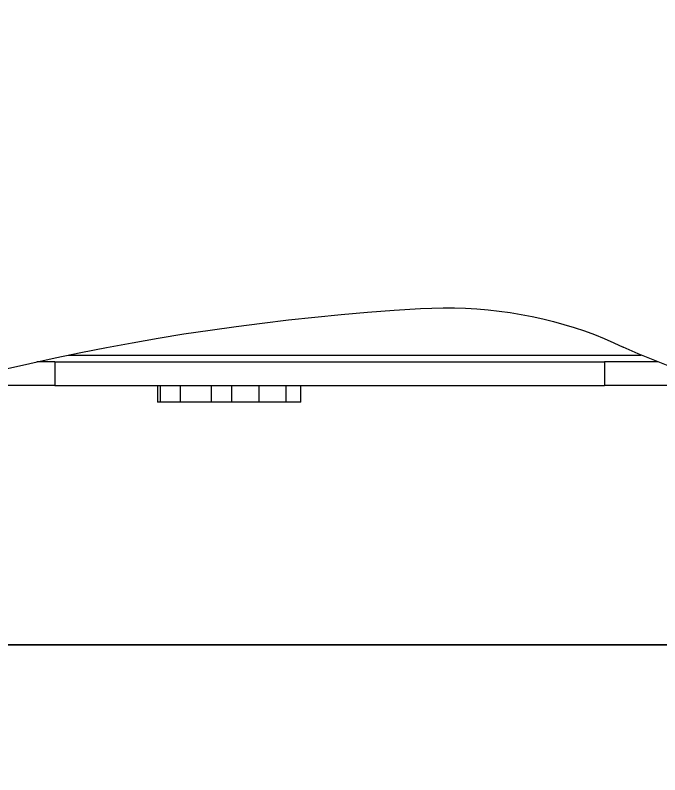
# Model space of a CAD drawing. Header units: millimetres. Extents: x -8422 to 28150, y -6982 to 5510.
# Drawn here: x 19471 to 20044, y 284 to 960 of the extents above; entities that cross this region are included whole.
import ezdxf

# ---------------------------------------------------------------- set-up
doc = ezdxf.new("R2010")
doc.units = ezdxf.units.MM
for name, color, linetype in [('DIKOM_ОБЪЕКТ', 7, 'Continuous'), ('DIKOM_РАЗМЕР_ЗОНА', 7, 'Continuous'), ('DIKOM_РАЗМЕР_ОБЪЕКТА', 7, 'Continuous')]:
    doc.layers.add(name, color=color, linetype=linetype)
doc.styles.add('style1', font='arial.ttf', dxfattribs={"width": 0.8})
doc.dimstyles.new('1-50', dxfattribs={"dimtxt": 300, "dimasz": 200, "dimexe": 100, "dimexo": 0, "dimgap": 100, "dimtad": 1, "dimdec": 0, "dimtxsty": 'style1', "dimcen": 0, "dimclrd": 7, "dimclre": 7, "dimadec": 1, "dimazin": 2, "dimtfac": 1, "dimtdec": 0, "dimtmove": 1, "dimatfit": 3, "dimfxl": 0, "dimlwd": 25, "dimlwe": 18, "dimarcsym": 0})

# ---------------------------------------------------------------- blocks, each defined once
blk = doc.blocks.new('*D15')
at = {"layer": 'Defpoints', "color": 0, "transparency": 16777216}
for p in [(19380.28, 3651.45), (27070.13, 3651.45), (15204.41, -3115.19)]:
    blk.add_point(p, dxfattribs=at)
at = {"layer": 'DIKOM_РАЗМЕР_ОБЪЕКТА', "color": 7, "lineweight": 18, "transparency": 16777216}
for p, q in [((19380.28, 3651.45), (27170.13, 3651.45)), ((15204.41, -3115.19), (27170.13, -3115.19))]:
    blk.add_line(p, q, dxfattribs=at)
at = {"layer": 'DIKOM_РАЗМЕР_ОБЪЕКТА', "color": 7, "lineweight": 25, "transparency": 16777216}
blk.add_line((27070.13, -2915.19), (27070.13, 3451.45), dxfattribs=at)
at = {"layer": 'DIKOM_РАЗМЕР_ОБЪЕКТА', "color": 7, "transparency": 16777216}
for points in [[(27036.8, 3451.45), (27103.47, 3451.45), (27070.13, 3651.45)], [(27036.8, -2915.19), (27103.47, -2915.19), (27070.13, -3115.19)]]:
    blk.add_solid(points, dxfattribs=at)
at = {"layer": 'DIKOM_РАЗМЕР_ОБЪЕКТА', "color": 0, "transparency": 16777216, "insert": (26816.96, -135.25), "char_height": 300, "attachment_point": 5, "rotation": 90, "style": 'style1'}
blk.add_mtext('6750', dxfattribs=at)
blk = doc.blocks.new('*D16')
at = {"layer": 'Defpoints', "color": 0, "transparency": 16777216}
for p in [(12490, 1387.95), (23986.61, 1004.03), (12490, -5796.5)]:
    blk.add_point(p, dxfattribs=at)
at = {"layer": 'DIKOM_РАЗМЕР_ОБЪЕКТА', "color": 7, "lineweight": 18, "transparency": 16777216}
for p, q in [((12490, 1387.95), (12490, -5896.5)), ((23986.61, 1004.03), (23986.61, -5896.5))]:
    blk.add_line(p, q, dxfattribs=at)
at = {"layer": 'DIKOM_РАЗМЕР_ОБЪЕКТА', "color": 7, "lineweight": 25, "transparency": 16777216}
blk.add_line((23786.61, -5796.5), (12690, -5796.5), dxfattribs=at)
at = {"layer": 'DIKOM_РАЗМЕР_ОБЪЕКТА', "color": 7, "transparency": 16777216}
for points in [[(12690, -5763.17), (12690, -5829.83), (12490, -5796.5)], [(23786.61, -5763.17), (23786.61, -5829.83), (23986.61, -5796.5)]]:
    blk.add_solid(points, dxfattribs=at)
at = {"layer": 'DIKOM_РАЗМЕР_ОБЪЕКТА', "color": 0, "transparency": 16777216, "insert": (18238.3, -5543.33), "char_height": 300, "attachment_point": 5, "style": 'style1'}
blk.add_mtext('11500', dxfattribs=at)
blk = doc.blocks.new('*D14')
at = {"layer": 'Defpoints', "color": 0, "transparency": 16777216}
for p in [(20684.73, 5148.63), (28049.7, 5148.63), (14575.76, -5055.5)]:
    blk.add_point(p, dxfattribs=at)
at = {"layer": 'DIKOM_РАЗМЕР_ЗОНА', "color": 7, "lineweight": 18, "transparency": 16777216}
for p, q in [((20684.73, 5148.63), (28149.7, 5148.63)), ((14575.76, -5055.5), (28149.7, -5055.5))]:
    blk.add_line(p, q, dxfattribs=at)
at = {"layer": 'DIKOM_РАЗМЕР_ЗОНА', "color": 7, "lineweight": 25, "transparency": 16777216}
blk.add_line((28049.7, -4855.5), (28049.7, 4948.63), dxfattribs=at)
at = {"layer": 'DIKOM_РАЗМЕР_ЗОНА', "color": 7, "transparency": 16777216}
for points in [[(28016.36, 4948.63), (28083.03, 4948.63), (28049.7, 5148.63)], [(28016.36, -4855.5), (28083.03, -4855.5), (28049.7, -5055.5)]]:
    blk.add_solid(points, dxfattribs=at)
at = {"layer": 'DIKOM_РАЗМЕР_ЗОНА', "color": 0, "transparency": 16777216, "insert": (27796.52, -63.59), "char_height": 300, "attachment_point": 5, "rotation": 90, "style": 'style1'}
blk.add_mtext('10200', dxfattribs=at)
blk = doc.blocks.new('*D13')
at = {"layer": 'Defpoints', "color": 0, "transparency": 16777216}
for p in [(10490, 1785.06), (25983.09, 460.53), (10490, -6882.5)]:
    blk.add_point(p, dxfattribs=at)
at = {"layer": 'DIKOM_РАЗМЕР_ЗОНА', "color": 7, "lineweight": 18, "transparency": 16777216}
for p, q in [((10490, 1785.06), (10490, -6982.5)), ((25983.09, 460.53), (25983.09, -6982.5))]:
    blk.add_line(p, q, dxfattribs=at)
at = {"layer": 'DIKOM_РАЗМЕР_ЗОНА', "color": 7, "lineweight": 25, "transparency": 16777216}
blk.add_line((25783.09, -6882.5), (10690, -6882.5), dxfattribs=at)
at = {"layer": 'DIKOM_РАЗМЕР_ЗОНА', "color": 7, "transparency": 16777216}
for points in [[(10690, -6849.17), (10690, -6915.83), (10490, -6882.5)], [(25783.09, -6849.17), (25783.09, -6915.83), (25983.09, -6882.5)]]:
    blk.add_solid(points, dxfattribs=at)
at = {"layer": 'DIKOM_РАЗМЕР_ЗОНА', "color": 0, "transparency": 16777216, "insert": (18236.55, -6629.33), "char_height": 300, "attachment_point": 5, "style": 'style1'}
blk.add_mtext('15500', dxfattribs=at)

msp = doc.modelspace()

# ---------------------------------------------------------------- linework, layer by layer
at = {"layer": 'DIKOM_ОБЪЕКТ', "color": 7, "linetype": 'Continuous', "lineweight": 15}
for p, q in [((19517.62, 657.45), (20027.71, 657.45)), ((19505.69, 651.45), (19489.69, 651.45)), ((19505.69, 651.45), (19505.69, 630.45)), ((19505.69, 651.45), (19995.15, 651.45)), ((19995.15, 651.45), (19995.15, 630.45)), ((20042.41, 651.45), (19995.15, 651.45)), ((19505.69, 630.45), (19450.42, 630.45)), ((19505.69, 630.45), (19995.15, 630.45)), ((19597.1, 630.45), (19597.1, 615.45)), ((19599.79, 615.45), (19599.79, 630.45)), ((19617.68, 615.45), (19617.68, 630.45)), ((19645.39, 615.45), (19645.39, 630.45)), ((19663.26, 615.45), (19663.26, 630.45)), ((19687.82, 615.45), (19687.82, 630.45)), ((19711.61, 615.45), (19711.61, 630.45)), ((19724.68, 615.45), (19724.68, 630.45)), ((20050.42, 630.45), (19995.15, 630.45)), ((19599.79, 615.45), (19597.1, 615.45)), ((19617.68, 615.45), (19599.79, 615.45)), ((19645.39, 615.45), (19617.68, 615.45)), ((19663.26, 615.45), (19645.39, 615.45)), ((19687.82, 615.45), (19663.26, 615.45)), ((19711.61, 615.45), (19687.82, 615.45)), ((19724.68, 615.45), (19711.61, 615.45)), ((19428.42, 399.45), (20071.86, 399.45)), ((20071.86, 399.45), (19428.42, 399.45))]:
    msp.add_line(p, q, dxfattribs=at)
at = {"layer": 'DIKOM_ОБЪЕКТ', "color": 7, "linetype": 'Continuous', "lineweight": 15, "flags": 128}
for points in [[(19433.61, 638.19), (19438.68, 639.45), (19461.08, 644.89), (19483.6, 650.09), (19506.22, 655.05), (19528.94, 659.77), (19551.77, 664.25), (19574.68, 668.49), (19597.68, 672.49), (19620.77, 676.24), (19643.93, 679.75), (19667.16, 683.01), (19690.46, 686.02), (19713.81, 688.79), (19737.23, 691.31), (19760.69, 693.59), (19784.2, 695.61), (19807.75, 697.39), (19831.34, 698.91)], [(19831.34, 698.91), (19841.35, 699.35), (19851.37, 699.54), (19861.4, 699.46), (19871.42, 699.13), (19881.41, 698.55), (19891.37, 697.71), (19901.27, 696.61), (19911.12, 695.26), (19920.89, 693.66), (19930.57, 691.81), (19940.15, 689.72), (19949.62, 687.38), (19958.96, 684.8), (19968.17, 681.98), (19977.22, 678.93), (19986.11, 675.65), (19994.83, 672.14), (20003.37, 668.41), (20011.7, 664.47)], [(20116.64, 626.96), (20108.11, 629.32), (20093.78, 633.53), (20079.62, 638.02), (20065.64, 642.78), (20051.85, 647.81), (20038.26, 653.11), (20024.87, 658.66), (20011.7, 664.47)]]:
    msp.add_lwpolyline(points, dxfattribs=at)

# ---------------------------------------------------------------- dimensions: what is measured, and where the dimension line sits
at = {"layer": 'DIKOM_РАЗМЕР_ЗОНА'}
dim = msp.add_linear_dim(base=(28049.7, 5148.63), p1=(14575.76, -5055.5), p2=(20684.73, 5148.63), angle=270, text='10200', dimstyle='1-50', override={"dimscale": 1, "dimtix": 0, "dimtofl": 1, "dimtmove": 1, "dimatfit": 3}, dxfattribs=at)
dim.commit()
dim.dimension.update_dxf_attribs({"geometry": '*D14', "text_midpoint": (28049.7, -63.59), "dimtype": 160})
dim = msp.add_linear_dim(base=(10490, -6882.5), p1=(25983.09, 460.53), p2=(10490, 1785.06), angle=180, text='15500', dimstyle='1-50', dxfattribs=at)
dim.commit()
dim.dimension.update_dxf_attribs({"geometry": '*D13', "text_midpoint": (18236.55, -6882.5), "dimtype": 160})
at = {"layer": 'DIKOM_РАЗМЕР_ОБЪЕКТА'}
dim = msp.add_linear_dim(base=(27070.13, 3651.45), p1=(15204.41, -3115.19), p2=(19380.28, 3651.45), angle=270, text='6750', dimstyle='1-50', override={"dimscale": 1, "dimtix": 0, "dimtofl": 1, "dimtmove": 1, "dimatfit": 3}, dxfattribs=at)
dim.commit()
dim.dimension.update_dxf_attribs({"geometry": '*D15', "text_midpoint": (27070.13, -135.25), "dimtype": 160})
dim = msp.add_linear_dim(base=(12490, -5796.5), p1=(23986.61, 1004.03), p2=(12490, 1387.95), angle=180, text='11500', dimstyle='1-50', dxfattribs=at)
dim.commit()
dim.dimension.update_dxf_attribs({"geometry": '*D16', "text_midpoint": (18238.3, -5796.5), "dimtype": 160})

doc.saveas('drawing.dxf')
